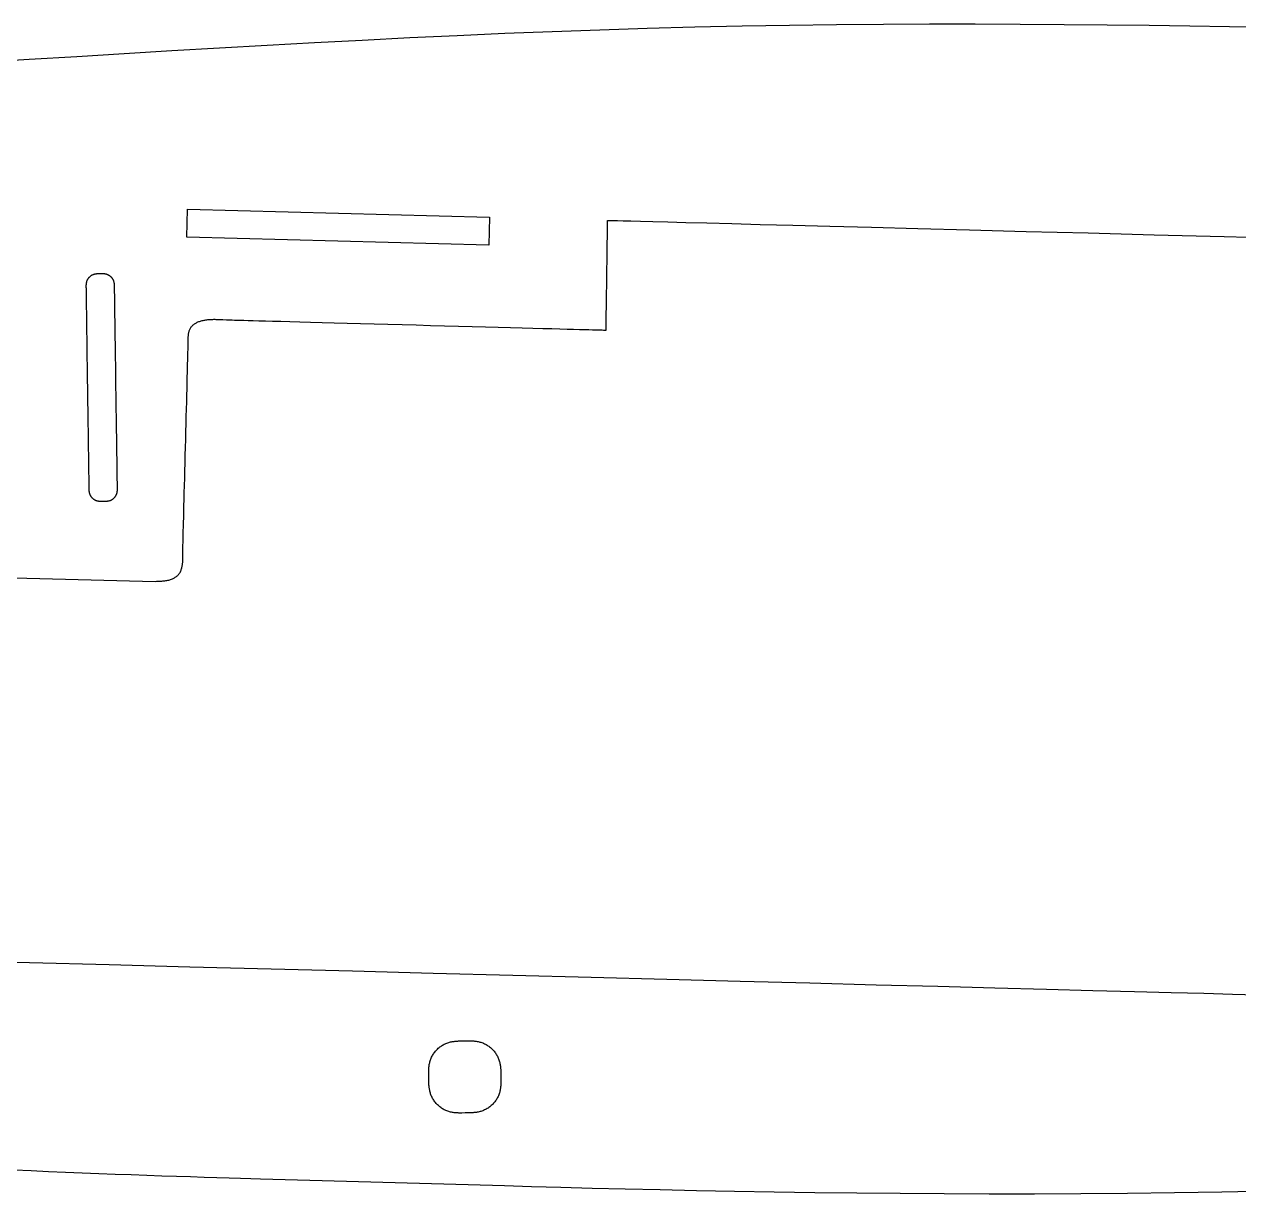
# Model space of a CAD drawing. Header units: millimetres. Extents: x -1116 to -273, y -827 to -161.
# Drawn here: x -899.5 to -694.5, y -826.9 to -629.4 of the extents above; entities that cross this region are included whole.
import ezdxf

# ---------------------------------------------------------------- set-up
doc = ezdxf.new("R2010")
doc.units = ezdxf.units.MM

msp = doc.modelspace()

# ---------------------------------------------------------------- linework, layer by layer
at = {"flags": 128}
for points in [[(-689.583893, -629.98728), (-696.013468, -629.863636), (-702.683793, -629.750031), (-709.57505, -629.64914), (-716.667419, -629.56364), (-723.941081, -629.496208), (-731.376218, -629.44952), (-738.953009, -629.426252), (-746.651636, -629.429081), (-754.45228, -629.460683), (-762.335122, -629.523735), (-770.280342, -629.620913), (-778.268121, -629.754893), (-786.278641, -629.928353), (-794.295338, -630.143012), (-802.314677, -630.396771), (-810.336379, -630.686575), (-818.360164, -631.009368), (-826.385753, -631.362096), (-834.412866, -631.741702), (-842.441224, -632.145132), (-850.470549, -632.56933), (-858.50056, -633.01124), (-866.530978, -633.467808), (-874.561525, -633.935979), (-882.59192, -634.412696), (-890.621885, -634.894905), (-898.65114, -635.379551), (-906.679405, -635.863577)], [(-872.059052, -665.370799), (-871.935692, -660.672418), (-820.943409, -662.011266), (-821.066769, -666.709646), (-872.059052, -665.370799)], [(-940.217177, -721.901339), (-877.378767, -723.517032), (-877.146465, -723.482498), (-876.976748, -723.478777), (-876.803674, -723.473201), (-876.628067, -723.465538), (-876.450753, -723.455551), (-876.272558, -723.443008), (-876.094308, -723.427673), (-875.916827, -723.409312), (-875.740942, -723.387691), (-875.567477, -723.362574), (-875.397259, -723.333727), (-875.231114, -723.300915), (-875.069865, -723.263905), (-874.914198, -723.222504), (-874.764229, -723.17669), (-874.619931, -723.126481), (-874.481279, -723.071898), (-874.348248, -723.012962), (-874.220811, -722.949691), (-874.098943, -722.882105), (-873.982619, -722.810225), (-873.871812, -722.734069), (-873.766497, -722.653659), (-873.666647, -722.569013), (-873.572239, -722.480152), (-873.483245, -722.387095), (-873.39964, -722.289862), (-873.321398, -722.188473), (-873.248494, -722.082948), (-873.180902, -721.973307), (-873.118596, -721.859568), (-873.061551, -721.741753), (-873.009741, -721.619881), (-872.963099, -721.494071), (-872.921399, -721.364836), (-872.884372, -721.232789), (-872.851752, -721.098542), (-872.823269, -720.962708), (-872.798658, -720.825899), (-872.77765, -720.688728), (-872.759977, -720.551808), (-872.745372, -720.415751), (-872.733566, -720.281169), (-872.724293, -720.148676), (-872.717285, -720.018883), (-872.712274, -719.892403), (-872.708992, -719.769848), (-872.707171, -719.651832), (-872.706545, -719.538967), (-872.706844, -719.431864), (-872.707803, -719.331138), (-872.709152, -719.237399), (-872.710624, -719.151262), (-872.720256, -718.603709), (-872.720237, -718.602969), (-872.720103, -718.597796), (-872.719739, -718.583752), (-872.71903, -718.556404), (-872.717861, -718.511317), (-872.716118, -718.444055), (-872.713686, -718.350185), (-872.710449, -718.225271), (-872.706292, -718.064879), (-872.701101, -717.864573), (-872.694761, -717.619919), (-872.687157, -717.326482), (-872.678173, -716.979827), (-872.667695, -716.57552), (-872.655609, -716.109125), (-872.641798, -715.576208), (-872.626149, -714.972334), (-872.608546, -714.293068), (-872.588874, -713.533975), (-872.567019, -712.690621), (-872.542922, -711.760788), (-872.516757, -710.751128), (-872.488753, -709.670512), (-872.45914, -708.527807), (-872.428147, -707.331885), (-872.396006, -706.091615), (-872.362945, -704.815867), (-872.329194, -703.513509), (-872.294984, -702.193412), (-872.260544, -700.864446), (-872.226104, -699.535479), (-872.191894, -698.215383), (-872.158143, -696.913025), (-872.125082, -695.637276), (-872.092941, -694.397006), (-872.061949, -693.201084), (-872.032336, -692.05838), (-872.004332, -690.977763), (-871.978166, -689.968104), (-871.95407, -689.038271), (-871.932214, -688.194916), (-871.912542, -687.435824), (-871.894939, -686.756558), (-871.87929, -686.152684), (-871.865479, -685.619767), (-871.853393, -685.153372), (-871.842915, -684.749065), (-871.833932, -684.40241), (-871.826327, -684.108973), (-871.819987, -683.864319), (-871.814796, -683.664013), (-871.81064, -683.503621), (-871.807403, -683.378707), (-871.80497, -683.284836), (-871.803227, -683.217575), (-871.802058, -683.172488), (-871.80135, -683.14514), (-871.800986, -683.131096), (-871.800852, -683.125922), (-871.800833, -683.125183), (-871.799917, -682.596934), (-871.799408, -682.518811), (-871.798236, -682.434891), (-871.796075, -682.345702), (-871.792599, -682.251768), (-871.787481, -682.153615), (-871.780396, -682.051769), (-871.771017, -681.946756), (-871.75902, -681.8391), (-871.744076, -681.729327), (-871.725862, -681.617964), (-871.70405, -681.505534), (-871.678314, -681.392565), (-871.648329, -681.279582), (-871.613769, -681.16711), (-871.574306, -681.055674), (-871.529617, -680.945801), (-871.479373, -680.838015), (-871.42325, -680.732843), (-871.360921, -680.63081), (-871.292144, -680.532355), (-871.217009, -680.437566), (-871.135689, -680.346448), (-871.048358, -680.259002), (-870.955189, -680.175231), (-870.856356, -680.095138), (-870.752033, -680.018726), (-870.642393, -679.945997), (-870.527609, -679.876954), (-870.407855, -679.811599), (-870.283305, -679.749935), (-870.154131, -679.691966), (-870.020509, -679.637693), (-869.88261, -679.587119), (-869.740609, -679.540247), (-869.594679, -679.49708), (-869.444994, -679.457619), (-869.291727, -679.421869), (-869.135052, -679.389831), (-868.975142, -679.361509), (-868.812247, -679.336868), (-868.646925, -679.315733), (-868.479807, -679.29789), (-868.311529, -679.283127), (-868.142722, -679.271231), (-867.97402, -679.261989), (-867.806057, -679.255189), (-867.639465, -679.250619), (-867.474878, -679.248065), (-867.312929, -679.247314), (-867.154252, -679.248155), (-866.99948, -679.250374), (-866.849245, -679.253759), (-866.704182, -679.258097), (-866.564923, -679.263175), (-866.432102, -679.268781), (-866.306352, -679.274702), (-866.188306, -679.280725), (-866.078598, -679.286638), (-865.97786, -679.292227), (-865.337587, -679.327943), (-865.336253, -679.327979), (-865.326908, -679.328232), (-865.301546, -679.32892), (-865.252155, -679.330259), (-865.170728, -679.332467), (-865.049254, -679.335761), (-864.879724, -679.340358), (-864.65413, -679.346475), (-864.364461, -679.35433), (-864.002709, -679.364139), (-863.560865, -679.37612), (-863.030918, -679.390489), (-862.40486, -679.407465), (-861.674682, -679.427264), (-860.832374, -679.450104), (-859.869927, -679.476201), (-858.779331, -679.505773), (-857.552578, -679.539037), (-856.181658, -679.576211), (-854.658562, -679.61751), (-852.979286, -679.663045), (-851.155842, -679.712488), (-849.20425, -679.765407), (-847.140529, -679.821366), (-844.980696, -679.879931), (-842.74077, -679.940668), (-840.436771, -680.003142), (-838.084715, -680.066919), (-835.700623, -680.131565), (-833.300512, -680.196645), (-830.900401, -680.261725), (-828.516309, -680.326371), (-826.164254, -680.390149), (-823.860254, -680.452623), (-821.620329, -680.51336), (-819.460496, -680.571925), (-817.396774, -680.627884), (-815.445182, -680.680802), (-813.621739, -680.730246), (-811.942462, -680.77578), (-810.419366, -680.81708), (-809.048446, -680.854253), (-807.821693, -680.887517), (-806.731098, -680.917089), (-805.768651, -680.943186), (-804.926343, -680.966026), (-804.196164, -680.985825), (-803.570106, -681.002801), (-803.04016, -681.017171), (-802.598315, -681.029152), (-802.236563, -681.038961), (-801.946895, -681.046815), (-801.7213, -681.052932), (-801.551771, -681.057529), (-801.430297, -681.060823), (-801.348869, -681.063031), (-801.299479, -681.06437), (-801.274116, -681.065058), (-801.264772, -681.065311), (-801.263437, -681.065348), (-801.263431, -681.064962), (-801.263392, -681.062259), (-801.263286, -681.054924), (-801.26308, -681.04064), (-801.26274, -681.017091), (-801.262232, -680.981961), (-801.261523, -680.932933), (-801.26058, -680.867691), (-801.259369, -680.783918), (-801.257857, -680.679299), (-801.256009, -680.551517), (-801.253794, -680.398256), (-801.251177, -680.217199), (-801.248124, -680.00603), (-801.244603, -679.762433), (-801.240579, -679.484092), (-801.23602, -679.168691), (-801.230891, -678.813912), (-801.22516, -678.41744), (-801.218793, -677.976959), (-801.211773, -677.491309), (-801.20415, -676.963967), (-801.195991, -676.399564), (-801.187363, -675.802733), (-801.178334, -675.178106), (-801.16897, -674.530316), (-801.159338, -673.863997), (-801.149505, -673.183779), (-801.139538, -672.494296), (-801.129504, -671.800181), (-801.119471, -671.106065), (-801.109504, -670.416582), (-801.099671, -669.736365), (-801.090039, -669.070045), (-801.080675, -668.422255), (-801.071645, -667.797629), (-801.063018, -667.200797), (-801.054859, -666.636394), (-801.047236, -666.109052), (-801.040216, -665.623403), (-801.033849, -665.182921), (-801.028117, -664.786449), (-801.022989, -664.431671), (-801.01843, -664.116269), (-801.014406, -663.837928), (-801.010885, -663.594331), (-801.007832, -663.383163), (-801.005215, -663.202106), (-801.002999, -663.048844), (-801.001152, -662.921062), (-800.99964, -662.816443), (-800.998429, -662.732671), (-800.997486, -662.667428), (-800.996777, -662.6184), (-800.996269, -662.58327), (-800.995929, -662.559721), (-800.995722, -662.545437), (-800.995616, -662.538102), (-800.995577, -662.5354), (-800.995572, -662.535014), (-800.987938, -662.535214), (-800.934499, -662.536617), (-800.789452, -662.540426), (-800.506991, -662.547842), (-800.041313, -662.560069), (-799.346613, -662.578309), (-798.377087, -662.603764), (-797.08693, -662.637639), (-795.430338, -662.681134), (-793.361506, -662.735453), (-790.83463, -662.801798), (-787.803906, -662.881373), (-784.223529, -662.975379), (-780.047694, -663.085019), (-775.230599, -663.211496), (-769.726437, -663.356013), (-763.489405, -663.519771), (-756.473699, -663.703975), (-748.633513, -663.909826), (-739.923043, -664.138527), (-730.319388, -664.39068), (-719.891254, -664.66448), (-708.73025, -664.957522), (-696.927984, -665.267401), (-684.576065, -665.591711)], [(-886.13188, -710.016142), (-886.347867, -710.019242), (-886.381854, -710.019708), (-886.41889, -710.020083), (-886.458788, -710.020232), (-886.501356, -710.020016), (-886.546406, -710.019301), (-886.593748, -710.017949), (-886.643193, -710.015823), (-886.694551, -710.012786), (-886.747631, -710.008703), (-886.802246, -710.003436), (-886.858205, -709.996848), (-886.915319, -709.988804), (-886.973398, -709.979165), (-887.032253, -709.967797), (-887.091694, -709.95456), (-887.151531, -709.93932), (-887.211575, -709.92194), (-887.271637, -709.902282), (-887.331526, -709.88021), (-887.391054, -709.855588), (-887.450045, -709.828318), (-887.50838, -709.798465), (-887.565955, -709.766132), (-887.622664, -709.731423), (-887.678404, -709.694441), (-887.73307, -709.655291), (-887.786558, -709.614076), (-887.838762, -709.570899), (-887.889578, -709.525866), (-887.938902, -709.479078), (-887.986629, -709.430641), (-888.032654, -709.380657), (-888.076874, -709.32923), (-888.119182, -709.276465), (-888.159476, -709.222465), (-888.197649, -709.167334), (-888.233598, -709.111175), (-888.267218, -709.054092), (-888.298405, -708.99619), (-888.327054, -708.93757), (-888.353099, -708.878353), (-888.376631, -708.818717), (-888.39778, -708.758855), (-888.416675, -708.69896), (-888.433448, -708.639226), (-888.448227, -708.579845), (-888.461142, -708.521012), (-888.472324, -708.462919), (-888.481902, -708.405761), (-888.490005, -708.349729), (-888.496764, -708.295017), (-888.502309, -708.24182), (-888.506769, -708.190329), (-888.510275, -708.140739), (-888.512955, -708.093242), (-888.51494, -708.048032), (-888.51636, -708.005303), (-888.517345, -707.965247), (-888.518024, -707.928058), (-888.521587, -707.677032), (-888.521597, -707.676329), (-888.521667, -707.671406), (-888.521856, -707.658044), (-888.522226, -707.632024), (-888.522835, -707.589125), (-888.523743, -707.525129), (-888.525011, -707.435816), (-888.526698, -707.316965), (-888.528864, -707.164359), (-888.53157, -706.973777), (-888.534874, -706.740999), (-888.538837, -706.461807), (-888.543519, -706.13198), (-888.54898, -705.7473), (-888.555279, -705.303546), (-888.562477, -704.796499), (-888.570633, -704.221939), (-888.579807, -703.575648), (-888.59006, -702.853405), (-888.60145, -702.05099), (-888.614009, -701.166295), (-888.627646, -700.205649), (-888.642241, -699.17749), (-888.657674, -698.090257), (-888.673827, -696.95239), (-888.690578, -695.772328), (-888.707809, -694.558509), (-888.725399, -693.319374), (-888.743228, -692.06336), (-888.761177, -690.798907), (-888.779127, -689.534454), (-888.796956, -688.27844), (-888.814546, -687.039305), (-888.831777, -685.825486), (-888.848528, -684.645424), (-888.864681, -683.507557), (-888.880114, -682.420324), (-888.894709, -681.392165), (-888.908346, -680.431519), (-888.920905, -679.546824), (-888.932295, -678.744409), (-888.942548, -678.022166), (-888.951722, -677.375875), (-888.959878, -676.801315), (-888.967076, -676.294268), (-888.973375, -675.850514), (-888.978836, -675.465834), (-888.983518, -675.136007), (-888.987481, -674.856815), (-888.990785, -674.624037), (-888.993491, -674.433455), (-888.995657, -674.280848), (-888.997344, -674.161998), (-888.998612, -674.072685), (-888.99952, -674.008689), (-889.000129, -673.96579), (-889.000499, -673.93977), (-889.000688, -673.926408), (-889.000758, -673.921485), (-889.000768, -673.920782), (-889.003786, -673.703844), (-889.004239, -673.669708), (-889.004601, -673.632507), (-889.004739, -673.592432), (-889.004517, -673.549671), (-889.003799, -673.504416), (-889.002451, -673.456854), (-889.000338, -673.407176), (-888.997323, -673.355571), (-888.993273, -673.30223), (-888.988052, -673.247341), (-888.981524, -673.191095), (-888.973556, -673.13368), (-888.964011, -673.075288), (-888.952754, -673.016107), (-888.93965, -672.956326), (-888.924565, -672.896136), (-888.907363, -672.835727), (-888.887908, -672.775287), (-888.866067, -672.715007), (-888.841702, -672.655076), (-888.81472, -672.595671), (-888.785182, -672.53691), (-888.753189, -672.478901), (-888.718843, -672.421751), (-888.682246, -672.365565), (-888.643499, -672.310451), (-888.602703, -672.256514), (-888.559961, -672.203862), (-888.515373, -672.152601), (-888.469042, -672.102837), (-888.421068, -672.054676), (-888.371554, -672.008226), (-888.320601, -671.963593), (-888.268309, -671.920883), (-888.214782, -671.880202), (-888.160121, -671.841658), (-888.104426, -671.805357), (-888.0478, -671.771405), (-887.990343, -671.739909), (-887.932159, -671.710975), (-887.873363, -671.68467), (-887.814133, -671.660903), (-887.754663, -671.639542), (-887.695146, -671.620457), (-887.635775, -671.603515), (-887.576744, -671.588588), (-887.518246, -671.575542), (-887.460474, -671.564247), (-887.403622, -671.554572), (-887.347883, -671.546385), (-887.293449, -671.539557), (-887.240515, -671.533955), (-887.189274, -671.529448), (-887.139919, -671.525905), (-887.092644, -671.523196), (-887.047641, -671.521189), (-887.005104, -671.519752), (-886.965226, -671.518756), (-886.928201, -671.518068), (-886.678276, -671.514458), (-886.462289, -671.511357), (-886.428302, -671.510892), (-886.391266, -671.510516), (-886.351368, -671.510366), (-886.3088, -671.510578), (-886.26375, -671.511289), (-886.216408, -671.512635), (-886.166963, -671.514752), (-886.115605, -671.517776), (-886.062524, -671.521844), (-886.00791, -671.527091), (-885.951951, -671.533655), (-885.894837, -671.541671), (-885.836758, -671.551275), (-885.777903, -671.562604), (-885.718462, -671.575795), (-885.658625, -671.590983), (-885.598581, -671.608304), (-885.538519, -671.627895), (-885.47863, -671.649893), (-885.419102, -671.674433), (-885.360111, -671.701611), (-885.301776, -671.731366), (-885.244201, -671.763595), (-885.187492, -671.798195), (-885.131752, -671.835064), (-885.077086, -671.8741), (-885.023598, -671.915199), (-884.971394, -671.95826), (-884.920578, -672.003181), (-884.871254, -672.049858), (-884.823527, -672.098189), (-884.777502, -672.148072), (-884.733282, -672.199405), (-884.690974, -672.252085), (-884.65068, -672.306009), (-884.612507, -672.361076), (-884.576558, -672.417182), (-884.542937, -672.474225), (-884.511751, -672.532104), (-884.483102, -672.590714), (-884.457057, -672.64994), (-884.433525, -672.7096), (-884.412376, -672.769502), (-884.39348, -672.82945), (-884.376708, -672.889249), (-884.361929, -672.948705), (-884.349014, -673.007623), (-884.337832, -673.06581), (-884.328254, -673.123069), (-884.320151, -673.179207), (-884.313392, -673.234029), (-884.307847, -673.28734), (-884.303387, -673.338946), (-884.299881, -673.388652), (-884.297201, -673.436263), (-884.295216, -673.481586), (-884.293795, -673.524424), (-884.292811, -673.564585), (-884.292132, -673.601872), (-884.288569, -673.853567), (-884.288559, -673.854271), (-884.288489, -673.859194), (-884.2883, -673.872556), (-884.287931, -673.898576), (-884.287322, -673.941476), (-884.286414, -674.005473), (-884.285147, -674.094788), (-884.283461, -674.213639), (-884.281295, -674.366248), (-884.278591, -674.556833), (-884.275289, -674.789614), (-884.271328, -675.06881), (-884.266648, -675.398642), (-884.26119, -675.783328), (-884.254894, -676.227089), (-884.2477, -676.734143), (-884.239548, -677.308711), (-884.230379, -677.955012), (-884.220132, -678.677266), (-884.208747, -679.479692), (-884.196195, -680.3644), (-884.182565, -681.325061), (-884.167978, -682.353235), (-884.152552, -683.440483), (-884.136408, -684.578367), (-884.119665, -685.758447), (-884.102444, -686.972283), (-884.084863, -688.211437), (-884.067043, -689.467469), (-884.049102, -690.731941), (-884.031162, -691.996412), (-884.013342, -693.252444), (-883.995761, -694.491598), (-883.97854, -695.705435), (-883.961797, -696.885514), (-883.945653, -698.023398), (-883.930227, -699.110646), (-883.91564, -700.138821), (-883.90201, -701.099481), (-883.889458, -701.984189), (-883.878073, -702.786615), (-883.867826, -703.508869), (-883.858657, -704.15517), (-883.850505, -704.729738), (-883.843311, -705.236793), (-883.837015, -705.680553), (-883.831557, -706.065239), (-883.826877, -706.395071), (-883.822916, -706.674267), (-883.819614, -706.907048), (-883.81691, -707.097633), (-883.814744, -707.250242), (-883.813058, -707.369094), (-883.811791, -707.458408), (-883.810883, -707.522406), (-883.810274, -707.565305), (-883.809905, -707.591326), (-883.809716, -707.604688), (-883.809646, -707.60961), (-883.809636, -707.610314), (-883.806535, -707.827789), (-883.80607, -707.86201), (-883.805693, -707.899301), (-883.80554, -707.939474), (-883.805746, -707.982335), (-883.806447, -708.027695), (-883.807778, -708.075363), (-883.809873, -708.125148), (-883.81287, -708.176859), (-883.816901, -708.230304), (-883.822104, -708.285294), (-883.828613, -708.341637), (-883.836563, -708.399143), (-883.84609, -708.45762), (-883.857329, -708.516878), (-883.870415, -708.576725), (-883.885484, -708.636971), (-883.90267, -708.697426), (-883.922109, -708.757897), (-883.943937, -708.818195), (-883.968288, -708.878127), (-883.995259, -708.937519), (-884.024786, -708.99625), (-884.05677, -709.054214), (-884.091107, -709.111307), (-884.127698, -709.167424), (-884.166439, -709.222459), (-884.207229, -709.276307), (-884.249967, -709.328862), (-884.294552, -709.38002), (-884.340881, -709.429675), (-884.388854, -709.477722), (-884.438368, -709.524055), (-884.489322, -709.56857), (-884.541615, -709.611161), (-884.595144, -709.651722), (-884.649809, -709.69015), (-884.705508, -709.726337), (-884.762139, -709.76018), (-884.8196, -709.791573), (-884.87779, -709.82041), (-884.936593, -709.846626), (-884.99583, -709.870312), (-885.055307, -709.891599), (-885.114832, -709.910617), (-885.174211, -709.927497), (-885.233251, -709.942371), (-885.291758, -709.955368), (-885.349539, -709.96662), (-885.406401, -709.976257), (-885.462149, -709.98441), (-885.516592, -709.99121), (-885.569535, -709.996788), (-885.620785, -710.001273), (-885.670149, -710.004797), (-885.717433, -710.007492), (-885.762445, -710.009486), (-885.80499, -710.010912), (-885.844875, -710.011899), (-885.881907, -710.012579), (-886.13188, -710.016142)], [(-691.34425, -793.346217), (-695.520085, -793.236577), (-700.33718, -793.1101), (-705.841342, -792.965583), (-712.078374, -792.801825), (-719.09408, -792.617621), (-726.934266, -792.41177), (-735.644736, -792.183069), (-745.248391, -791.930916), (-755.676525, -791.657116), (-766.837529, -791.364074), (-778.639795, -791.054195), (-790.991714, -790.729885), (-803.801677, -790.393548), (-816.978075, -790.04759), (-830.429299, -789.694416), (-844.063741, -789.336432), (-857.789792, -788.976042), (-871.515843, -788.615652), (-885.150285, -788.257668), (-898.601509, -787.904494), (-911.777907, -787.558536)], [(-825.195904, -801.085915), (-824.635784, -801.077978), (-824.547648, -801.076786), (-824.451604, -801.075822), (-824.348148, -801.075435), (-824.237774, -801.075973), (-824.120977, -801.077782), (-823.998251, -801.08121), (-823.87009, -801.086606), (-823.736991, -801.094317), (-823.599446, -801.104691), (-823.457952, -801.118075), (-823.313001, -801.134818), (-823.16509, -801.155266), (-823.014713, -801.179768), (-822.862363, -801.208672), (-822.708537, -801.242325), (-822.553728, -801.281074), (-822.398431, -801.325268), (-822.243141, -801.375255), (-822.088353, -801.431382), (-821.93456, -801.493996), (-821.78222, -801.563345), (-821.631635, -801.639272), (-821.483072, -801.72152), (-821.336794, -801.809831), (-821.193067, -801.903947), (-821.052156, -802.003611), (-820.914326, -802.108565), (-820.779842, -802.218553), (-820.648969, -802.333316), (-820.521973, -802.452597), (-820.399118, -802.576138), (-820.28067, -802.703682), (-820.166893, -802.834972), (-820.058053, -802.969749), (-819.954414, -803.107757), (-819.856242, -803.248738), (-819.763802, -803.392434), (-819.677359, -803.538588), (-819.597178, -803.686943), (-819.523523, -803.83724), (-819.456562, -803.989181), (-819.396058, -804.142303), (-819.34168, -804.296102), (-819.293092, -804.450073), (-819.249962, -804.603713), (-819.211956, -804.756515), (-819.178741, -804.907977), (-819.149981, -805.057594), (-819.125345, -805.204861), (-819.104498, -805.349274), (-819.087106, -805.490329), (-819.072837, -805.627521), (-819.061356, -805.760347), (-819.052329, -805.888301), (-819.045423, -806.010879), (-819.040305, -806.127578), (-819.03664, -806.237892), (-819.034095, -806.341317), (-819.032337, -806.437349), (-819.023095, -807.085604), (-819.01524, -807.645724), (-819.014061, -807.73386), (-819.013112, -807.829904), (-819.01274, -807.93336), (-819.013293, -808.043733), (-819.015119, -808.16053), (-819.018565, -808.283255), (-819.023979, -808.411414), (-819.031708, -808.544512), (-819.0421, -808.682054), (-819.055503, -808.823546), (-819.072264, -808.968493), (-819.092731, -809.1164), (-819.117251, -809.266773), (-819.146173, -809.419116), (-819.179843, -809.572936), (-819.218609, -809.727738), (-819.262819, -809.883026), (-819.312821, -810.038306), (-819.368962, -810.193084), (-819.431589, -810.346865), (-819.50095, -810.499193), (-819.576888, -810.649763), (-819.659145, -810.798312), (-819.747464, -810.944574), (-819.841587, -811.088284), (-819.941257, -811.229179), (-820.046217, -811.366991), (-820.156208, -811.501458), (-820.270974, -811.632313), (-820.390257, -811.759292), (-820.513799, -811.88213), (-820.641344, -812.000562), (-820.772633, -812.114323), (-820.907409, -812.223149), (-821.045414, -812.326773), (-821.186392, -812.424932), (-821.330084, -812.51736), (-821.476234, -812.603793), (-821.624583, -812.683966), (-821.774874, -812.757613), (-821.926809, -812.824569), (-822.079924, -812.885069), (-822.233716, -812.939446), (-822.387679, -812.988032), (-822.54131, -813.031163), (-822.694104, -813.069171), (-822.845556, -813.10239), (-822.995164, -813.131154), (-823.142422, -813.155795), (-823.286826, -813.176648), (-823.427871, -813.194046), (-823.565055, -813.208323), (-823.697871, -813.219812), (-823.825816, -813.228846), (-823.948386, -813.235759), (-824.065076, -813.240885), (-824.175382, -813.244558), (-824.2788, -813.24711), (-824.374825, -813.248875), (-825.023032, -813.258165), (-825.583152, -813.266102), (-825.671288, -813.267294), (-825.767332, -813.268258), (-825.870788, -813.268645), (-825.981162, -813.268107), (-826.097959, -813.266298), (-826.220684, -813.262869), (-826.348844, -813.257472), (-826.481943, -813.24976), (-826.619486, -813.239386), (-826.760979, -813.226), (-826.905928, -813.209256), (-827.053837, -813.188805), (-827.204212, -813.164301), (-827.356558, -813.135394), (-827.510382, -813.101738), (-827.665187, -813.062985), (-827.820479, -813.018786), (-827.975764, -812.968795), (-828.130548, -812.912663), (-828.284334, -812.850043), (-828.436668, -812.780687), (-828.587246, -812.704753), (-828.735802, -812.622498), (-828.882072, -812.534179), (-829.025791, -812.440055), (-829.166694, -812.340382), (-829.304516, -812.235418), (-829.438991, -812.125422), (-829.569856, -812.01065), (-829.696844, -811.891359), (-829.819691, -811.767809), (-829.938133, -811.640255), (-830.051903, -811.508957), (-830.160737, -811.37417), (-830.26437, -811.236154), (-830.362537, -811.095164), (-830.454974, -810.95146), (-830.541414, -810.805299), (-830.621594, -810.656937), (-830.695247, -810.506634), (-830.76221, -810.354687), (-830.822715, -810.201559), (-830.877096, -810.047755), (-830.925687, -809.89378), (-830.968822, -809.740137), (-831.006833, -809.587331), (-831.040055, -809.435867), (-831.068821, -809.286248), (-831.093464, -809.138978), (-831.114319, -808.994563), (-831.131718, -808.853507), (-831.145996, -808.716314), (-831.157486, -808.583487), (-831.166521, -808.455533), (-831.173435, -808.332954), (-831.178561, -808.216255), (-831.182234, -808.105941), (-831.184786, -808.002515), (-831.186551, -807.906483), (-831.195841, -807.258228), (-831.203695, -806.69815), (-831.204874, -806.61002), (-831.205824, -806.513983), (-831.206196, -806.410535), (-831.205642, -806.300169), (-831.203816, -806.18338), (-831.20037, -806.060663), (-831.194955, -805.932513), (-831.187225, -805.799423), (-831.176832, -805.661889), (-831.163428, -805.520405), (-831.146665, -805.375466), (-831.126196, -805.227566), (-831.101673, -805.0772), (-831.072749, -804.924862), (-831.039076, -804.771048), (-831.000306, -804.616251), (-830.956091, -804.460966), (-830.906085, -804.305689), (-830.849939, -804.150912), (-830.787305, -803.997132), (-830.717938, -803.844804), (-830.641993, -803.694232), (-830.559729, -803.545681), (-830.471402, -803.399415), (-830.377271, -803.2557), (-830.277592, -803.114801), (-830.172625, -802.976983), (-830.062625, -802.842511), (-829.947851, -802.711649), (-829.82856, -802.584664), (-829.70501, -802.46182), (-829.577458, -802.343382), (-829.446163, -802.229615), (-829.311381, -802.120784), (-829.17337, -802.017155), (-829.032387, -801.918991), (-828.888691, -801.826559), (-828.742539, -801.740124), (-828.594188, -801.65995), (-828.443896, -801.586302), (-828.291962, -801.519346), (-828.138849, -801.458848), (-827.98506, -801.404474), (-827.831101, -801.355891), (-827.677474, -801.312765), (-827.524686, -801.274762), (-827.373239, -801.241549), (-827.223638, -801.212793), (-827.076388, -801.188158), (-826.931991, -801.167313), (-826.790954, -801.149923), (-826.653778, -801.135654), (-826.52097, -801.124174), (-826.393033, -801.115148), (-826.270472, -801.108243), (-826.15379, -801.103125), (-826.043492, -801.09946), (-825.940081, -801.096915), (-825.844063, -801.095157), (-825.195904, -801.085915)], [(-901.20778, -822.861826), (-898.302246, -822.996336), (-895.409051, -823.124415), (-892.537155, -823.246188), (-889.695515, -823.361779), (-886.89309, -823.471313), (-884.138839, -823.574915), (-881.441719, -823.67271), (-878.810689, -823.764822), (-876.254708, -823.851376), (-873.782734, -823.932497), (-871.403726, -824.008311), (-869.126641, -824.07894), (-866.960439, -824.144512), (-864.914078, -824.205149), (-862.996516, -824.260978), (-861.216711, -824.312122), (-859.583622, -824.358706), (-849.205326, -824.654351), (-818.3957, -825.53153), (-813.82683, -825.659199), (-808.898296, -825.792887), (-803.629915, -825.92992), (-798.041507, -826.06762), (-792.152891, -826.203311), (-785.983886, -826.334316), (-779.554311, -826.45796), (-772.883986, -826.571565), (-765.992729, -826.672456), (-758.90036, -826.757956), (-751.626698, -826.825388), (-744.191561, -826.872076), (-736.61477, -826.895344), (-728.916143, -826.892515), (-721.115499, -826.860913), (-713.232657, -826.797861), (-705.287437, -826.700683), (-697.299658, -826.566703), (-689.289138, -826.393243)]]:
    msp.add_lwpolyline(points, dxfattribs=at)

doc.saveas('drawing.dxf')
